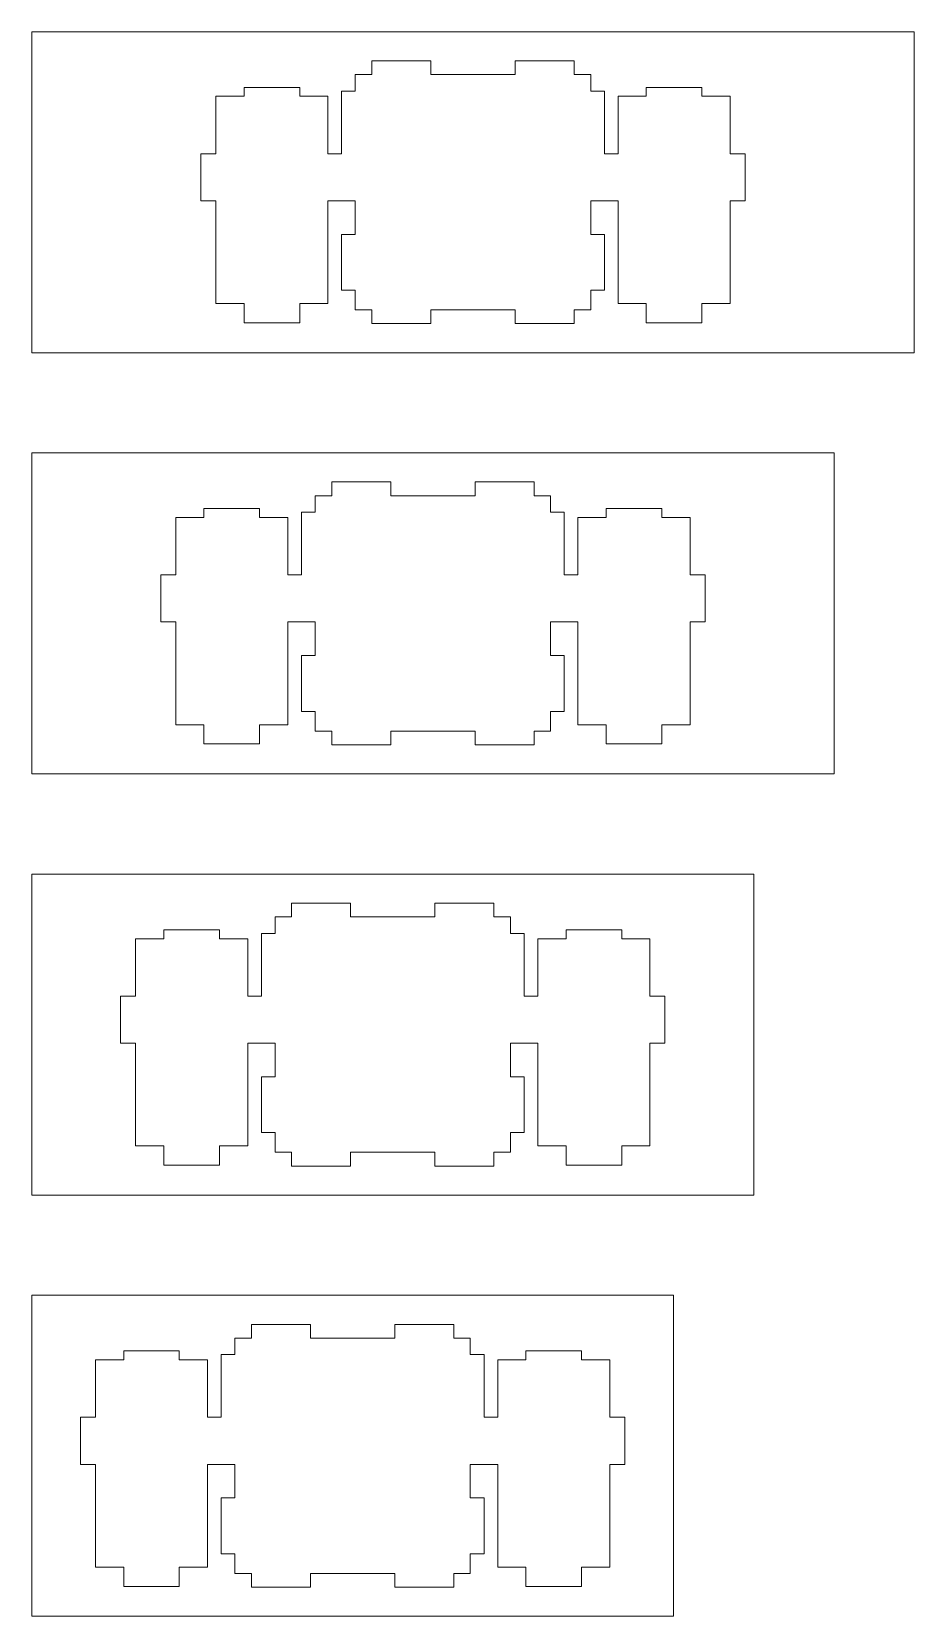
# Model space of a CAD drawing. Header units: millimetres. Extents: x -742 to 1487, y -1115 to 638.
# Drawn here: x 237.6 to 290, y -543.5 to -449.5 of the extents above; entities that cross this region are included whole.
import ezdxf

# ---------------------------------------------------------------- set-up
doc = ezdxf.new("R2010")
doc.units = ezdxf.units.MM
doc.layers.add('Layer 1', color=7, linetype='CONTINUOUS')

msp = doc.modelspace()

# ---------------------------------------------------------------- linework, layer by layer
at = {"layer": 'Layer 1', "color": 250, "lineweight": 9}
for points in [[(237.614, -449.455), (237.614, -449.455), (237.614, -468.505), (237.614, -468.505), (237.614, -468.505), (237.614, -468.505), (290.002, -468.505), (290.002, -468.505), (290.002, -468.505), (290.002, -468.505), (290.002, -449.455), (290.002, -449.455), (290.002, -449.455), (290.002, -449.455), (237.614, -449.455), (237.614, -449.455)], [(237.614, -474.445), (237.614, -474.445), (237.614, -493.495), (237.614, -493.495), (237.614, -493.495), (237.614, -493.495), (285.239, -493.495), (285.239, -493.495), (285.239, -493.495), (285.239, -493.495), (285.239, -474.445), (285.239, -474.445), (285.239, -474.445), (285.239, -474.445), (237.614, -474.445), (237.614, -474.445)], [(237.614, -518.485), (237.614, -518.485), (237.614, -499.435), (237.614, -499.435), (237.614, -499.435), (237.614, -499.435), (280.477, -499.435), (280.477, -499.435), (280.477, -499.435), (280.477, -499.435), (280.477, -518.485), (280.477, -518.485), (280.477, -518.485), (280.477, -518.485), (237.614, -518.485), (237.614, -518.485)], [(237.614, -524.426), (237.614, -524.426), (237.614, -543.476), (237.614, -543.476), (237.614, -543.476), (237.614, -543.476), (275.714, -543.476), (275.714, -543.476), (275.714, -543.476), (275.714, -543.476), (275.714, -524.426), (275.714, -524.426), (275.714, -524.426), (275.714, -524.426), (237.614, -524.426), (237.614, -524.426)]]:
    msp.add_open_spline(points, degree=3, knots=[0, 0, 0, 0, 0.2, 0.2, 0.2, 0.2, 0.4, 0.4, 0.4, 0.4, 0.6, 0.6, 0.6, 0.6, 1, 1, 1, 1], dxfattribs=at)
for points in [[(261.303, -451.182), (261.303, -451.182), (257.803, -451.182), (257.803, -451.182)], [(257.803, -451.182), (257.803, -451.182), (257.803, -451.995), (257.803, -451.995)], [(261.303, -451.995), (261.303, -451.995), (261.303, -451.182), (261.303, -451.182)], [(269.812, -451.182), (269.812, -451.182), (266.312, -451.182), (266.312, -451.182)], [(266.312, -451.182), (266.312, -451.182), (266.312, -451.995), (266.312, -451.995)], [(269.812, -451.995), (269.812, -451.995), (269.812, -451.182), (269.812, -451.182)], [(257.803, -451.995), (257.803, -451.995), (256.822, -451.995), (256.822, -451.995)], [(256.822, -451.995), (256.822, -451.995), (256.822, -452.975), (256.822, -452.975)], [(266.312, -451.995), (266.312, -451.995), (261.303, -451.995), (261.303, -451.995)], [(270.792, -451.995), (270.792, -451.995), (269.812, -451.995), (269.812, -451.995)], [(270.792, -452.975), (270.792, -452.975), (270.792, -451.995), (270.792, -451.995)], [(253.52, -452.757), (253.52, -452.757), (250.218, -452.757), (250.218, -452.757)], [(250.218, -452.757), (250.218, -452.757), (250.218, -453.29), (250.218, -453.29)], [(253.52, -453.29), (253.52, -453.29), (253.52, -452.757), (253.52, -452.757)], [(256.822, -452.975), (256.822, -452.975), (256.01, -452.975), (256.01, -452.975)], [(256.01, -452.975), (256.01, -452.975), (256.01, -456.694), (256.01, -456.694)], [(271.605, -452.975), (271.605, -452.975), (270.792, -452.975), (270.792, -452.975)], [(271.605, -456.694), (271.605, -456.694), (271.605, -452.975), (271.605, -452.975)], [(277.396, -452.757), (277.396, -452.757), (274.094, -452.757), (274.094, -452.757)], [(274.094, -452.757), (274.094, -452.757), (274.094, -453.29), (274.094, -453.29)], [(277.396, -453.29), (277.396, -453.29), (277.396, -452.757), (277.396, -452.757)], [(250.218, -453.29), (250.218, -453.29), (248.542, -453.29), (248.542, -453.29)], [(248.542, -453.29), (248.542, -453.29), (248.542, -456.694), (248.542, -456.694)], [(255.197, -453.29), (255.197, -453.29), (253.52, -453.29), (253.52, -453.29)], [(255.197, -453.29), (255.197, -453.29), (255.197, -453.29), (255.197, -453.29)], [(255.197, -456.694), (255.197, -456.694), (255.197, -453.29), (255.197, -453.29)], [(274.094, -453.29), (274.094, -453.29), (272.418, -453.29), (272.418, -453.29)], [(272.418, -453.29), (272.418, -453.29), (272.418, -456.694), (272.418, -456.694)], [(279.073, -453.29), (279.073, -453.29), (277.396, -453.29), (277.396, -453.29)], [(279.073, -456.694), (279.073, -456.694), (279.073, -453.29), (279.073, -453.29)], [(248.542, -456.694), (248.542, -456.694), (247.653, -456.694), (247.653, -456.694)], [(247.653, -456.694), (247.653, -456.694), (247.653, -459.488), (247.653, -459.488)], [(256.01, -456.694), (256.01, -456.694), (255.197, -456.694), (255.197, -456.694)], [(272.418, -456.694), (272.418, -456.694), (271.605, -456.694), (271.605, -456.694)], [(279.962, -456.694), (279.962, -456.694), (279.073, -456.694), (279.073, -456.694)], [(279.962, -459.488), (279.962, -459.488), (279.962, -456.694), (279.962, -456.694)], [(247.653, -459.488), (247.653, -459.488), (248.542, -459.488), (248.542, -459.488)], [(248.542, -459.488), (248.542, -459.488), (248.542, -465.584), (248.542, -465.584)], [(255.197, -465.584), (255.197, -465.584), (255.197, -459.488), (255.197, -459.488)], [(255.197, -459.488), (255.197, -459.488), (256.822, -459.488), (256.822, -459.488)], [(256.822, -459.488), (256.822, -459.488), (256.822, -461.484), (256.822, -461.484)], [(270.792, -461.484), (270.792, -461.484), (270.792, -459.488), (270.792, -459.488)], [(270.792, -459.488), (270.792, -459.488), (272.418, -459.488), (272.418, -459.488)], [(272.418, -459.488), (272.418, -459.488), (272.418, -465.584), (272.418, -465.584)], [(279.073, -465.584), (279.073, -465.584), (279.073, -459.488), (279.073, -459.488)], [(279.073, -459.488), (279.073, -459.488), (279.962, -459.488), (279.962, -459.488)], [(256.822, -461.484), (256.822, -461.484), (256.01, -461.484), (256.01, -461.484)], [(256.01, -461.484), (256.01, -461.484), (256.01, -464.796), (256.01, -464.796)], [(271.605, -461.484), (271.605, -461.484), (270.792, -461.484), (270.792, -461.484)], [(271.605, -464.796), (271.605, -464.796), (271.605, -461.484), (271.605, -461.484)], [(256.01, -464.796), (256.01, -464.796), (256.822, -464.796), (256.822, -464.796)], [(256.822, -465.965), (256.822, -465.965), (256.822, -464.796), (256.822, -464.796)], [(270.792, -465.965), (270.792, -465.965), (270.792, -464.796), (270.792, -464.796)], [(270.792, -464.796), (270.792, -464.796), (271.605, -464.796), (271.605, -464.796)], [(248.542, -465.584), (248.542, -465.584), (250.218, -465.584), (250.218, -465.584)], [(250.218, -465.584), (250.218, -465.584), (250.218, -466.727), (250.218, -466.727)], [(253.52, -466.727), (253.52, -466.727), (253.52, -465.584), (253.52, -465.584)], [(253.52, -465.584), (253.52, -465.584), (255.197, -465.584), (255.197, -465.584)], [(256.822, -465.965), (256.822, -465.965), (257.803, -465.965), (257.803, -465.965)], [(257.803, -465.965), (257.803, -465.965), (257.803, -466.778), (257.803, -466.778)], [(261.303, -466.778), (261.303, -466.778), (261.303, -465.965), (261.303, -465.965)], [(261.303, -465.965), (261.303, -465.965), (266.312, -465.965), (266.312, -465.965)], [(266.312, -465.965), (266.312, -465.965), (266.312, -466.778), (266.312, -466.778)], [(269.812, -466.778), (269.812, -466.778), (269.812, -465.965), (269.812, -465.965)], [(269.812, -465.965), (269.812, -465.965), (270.792, -465.965), (270.792, -465.965)], [(272.418, -465.584), (272.418, -465.584), (272.418, -465.584), (272.418, -465.584)], [(272.418, -465.584), (272.418, -465.584), (274.094, -465.584), (274.094, -465.584)], [(274.094, -465.584), (274.094, -465.584), (274.094, -466.727), (274.094, -466.727)], [(277.396, -466.727), (277.396, -466.727), (277.396, -465.584), (277.396, -465.584)], [(277.396, -465.584), (277.396, -465.584), (279.073, -465.584), (279.073, -465.584)], [(250.218, -466.727), (250.218, -466.727), (253.52, -466.727), (253.52, -466.727)], [(257.803, -466.778), (257.803, -466.778), (261.303, -466.778), (261.303, -466.778)], [(266.312, -466.778), (266.312, -466.778), (269.812, -466.778), (269.812, -466.778)], [(274.094, -466.727), (274.094, -466.727), (277.396, -466.727), (277.396, -466.727)], [(258.922, -476.172), (258.922, -476.172), (255.422, -476.172), (255.422, -476.172)], [(255.422, -476.172), (255.422, -476.172), (255.422, -476.985), (255.422, -476.985)], [(258.922, -476.985), (258.922, -476.985), (258.922, -476.172), (258.922, -476.172)], [(267.431, -476.172), (267.431, -476.172), (263.931, -476.172), (263.931, -476.172)], [(263.931, -476.172), (263.931, -476.172), (263.931, -476.985), (263.931, -476.985)], [(267.431, -476.985), (267.431, -476.985), (267.431, -476.172), (267.431, -476.172)], [(255.422, -476.985), (255.422, -476.985), (254.441, -476.985), (254.441, -476.985)], [(254.441, -476.985), (254.441, -476.985), (254.441, -477.965), (254.441, -477.965)], [(263.931, -476.985), (263.931, -476.985), (258.922, -476.985), (258.922, -476.985)], [(268.411, -476.985), (268.411, -476.985), (267.431, -476.985), (267.431, -476.985)], [(268.411, -477.965), (268.411, -477.965), (268.411, -476.985), (268.411, -476.985)], [(247.837, -478.28), (247.837, -478.28), (246.161, -478.28), (246.161, -478.28)], [(246.161, -478.28), (246.161, -478.28), (246.161, -481.684), (246.161, -481.684)], [(251.139, -477.747), (251.139, -477.747), (247.837, -477.747), (247.837, -477.747)], [(247.837, -477.747), (247.837, -477.747), (247.837, -478.28), (247.837, -478.28)], [(251.139, -478.28), (251.139, -478.28), (251.139, -477.747), (251.139, -477.747)], [(252.816, -478.28), (252.816, -478.28), (251.139, -478.28), (251.139, -478.28)], [(252.816, -478.28), (252.816, -478.28), (252.816, -478.28), (252.816, -478.28)], [(252.816, -481.684), (252.816, -481.684), (252.816, -478.28), (252.816, -478.28)], [(254.441, -477.965), (254.441, -477.965), (253.629, -477.965), (253.629, -477.965)], [(253.629, -477.965), (253.629, -477.965), (253.629, -481.684), (253.629, -481.684)], [(269.224, -477.965), (269.224, -477.965), (268.411, -477.965), (268.411, -477.965)], [(269.224, -481.684), (269.224, -481.684), (269.224, -477.965), (269.224, -477.965)], [(271.713, -478.28), (271.713, -478.28), (270.037, -478.28), (270.037, -478.28)], [(270.037, -478.28), (270.037, -478.28), (270.037, -481.684), (270.037, -481.684)], [(275.015, -477.747), (275.015, -477.747), (271.713, -477.747), (271.713, -477.747)], [(271.713, -477.747), (271.713, -477.747), (271.713, -478.28), (271.713, -478.28)], [(275.015, -478.28), (275.015, -478.28), (275.015, -477.747), (275.015, -477.747)], [(276.692, -478.28), (276.692, -478.28), (275.015, -478.28), (275.015, -478.28)], [(276.692, -481.684), (276.692, -481.684), (276.692, -478.28), (276.692, -478.28)], [(246.161, -481.684), (246.161, -481.684), (245.272, -481.684), (245.272, -481.684)], [(245.272, -481.684), (245.272, -481.684), (245.272, -484.478), (245.272, -484.478)], [(253.629, -481.684), (253.629, -481.684), (252.816, -481.684), (252.816, -481.684)], [(270.037, -481.684), (270.037, -481.684), (269.224, -481.684), (269.224, -481.684)], [(277.581, -481.684), (277.581, -481.684), (276.692, -481.684), (276.692, -481.684)], [(277.581, -484.478), (277.581, -484.478), (277.581, -481.684), (277.581, -481.684)], [(245.272, -484.478), (245.272, -484.478), (246.161, -484.478), (246.161, -484.478)], [(246.161, -484.478), (246.161, -484.478), (246.161, -490.574), (246.161, -490.574)], [(252.816, -490.574), (252.816, -490.574), (252.816, -484.478), (252.816, -484.478)], [(252.816, -484.478), (252.816, -484.478), (254.441, -484.478), (254.441, -484.478)], [(254.441, -484.478), (254.441, -484.478), (254.441, -486.474), (254.441, -486.474)], [(268.411, -486.474), (268.411, -486.474), (268.411, -484.478), (268.411, -484.478)], [(268.411, -484.478), (268.411, -484.478), (270.037, -484.478), (270.037, -484.478)], [(270.037, -484.478), (270.037, -484.478), (270.037, -490.574), (270.037, -490.574)], [(276.692, -490.574), (276.692, -490.574), (276.692, -484.478), (276.692, -484.478)], [(276.692, -484.478), (276.692, -484.478), (277.581, -484.478), (277.581, -484.478)], [(254.441, -486.474), (254.441, -486.474), (253.629, -486.474), (253.629, -486.474)], [(253.629, -486.474), (253.629, -486.474), (253.629, -489.787), (253.629, -489.787)], [(269.224, -486.474), (269.224, -486.474), (268.411, -486.474), (268.411, -486.474)], [(269.224, -489.787), (269.224, -489.787), (269.224, -486.474), (269.224, -486.474)], [(253.629, -489.787), (253.629, -489.787), (254.441, -489.787), (254.441, -489.787)], [(254.441, -490.955), (254.441, -490.955), (254.441, -489.787), (254.441, -489.787)], [(268.411, -490.955), (268.411, -490.955), (268.411, -489.787), (268.411, -489.787)], [(268.411, -489.787), (268.411, -489.787), (269.224, -489.787), (269.224, -489.787)], [(246.161, -490.574), (246.161, -490.574), (247.837, -490.574), (247.837, -490.574)], [(247.837, -490.574), (247.837, -490.574), (247.837, -491.717), (247.837, -491.717)], [(251.139, -491.717), (251.139, -491.717), (251.139, -490.574), (251.139, -490.574)], [(251.139, -490.574), (251.139, -490.574), (252.816, -490.574), (252.816, -490.574)], [(270.037, -490.574), (270.037, -490.574), (270.037, -490.574), (270.037, -490.574)], [(270.037, -490.574), (270.037, -490.574), (271.713, -490.574), (271.713, -490.574)], [(271.713, -490.574), (271.713, -490.574), (271.713, -491.717), (271.713, -491.717)], [(275.015, -491.717), (275.015, -491.717), (275.015, -490.574), (275.015, -490.574)], [(275.015, -490.574), (275.015, -490.574), (276.692, -490.574), (276.692, -490.574)], [(247.837, -491.717), (247.837, -491.717), (251.139, -491.717), (251.139, -491.717)], [(254.441, -490.955), (254.441, -490.955), (255.422, -490.955), (255.422, -490.955)], [(255.422, -490.955), (255.422, -490.955), (255.422, -491.768), (255.422, -491.768)], [(258.922, -491.768), (258.922, -491.768), (258.922, -490.955), (258.922, -490.955)], [(258.922, -490.955), (258.922, -490.955), (263.931, -490.955), (263.931, -490.955)], [(263.931, -490.955), (263.931, -490.955), (263.931, -491.768), (263.931, -491.768)], [(267.431, -491.768), (267.431, -491.768), (267.431, -490.955), (267.431, -490.955)], [(267.431, -490.955), (267.431, -490.955), (268.411, -490.955), (268.411, -490.955)], [(271.713, -491.717), (271.713, -491.717), (275.015, -491.717), (275.015, -491.717)], [(255.422, -491.768), (255.422, -491.768), (258.922, -491.768), (258.922, -491.768)], [(263.931, -491.768), (263.931, -491.768), (267.431, -491.768), (267.431, -491.768)], [(253.041, -501.975), (253.041, -501.975), (252.06, -501.975), (252.06, -501.975)], [(252.06, -501.975), (252.06, -501.975), (252.06, -502.955), (252.06, -502.955)], [(256.541, -501.162), (256.541, -501.162), (253.041, -501.162), (253.041, -501.162)], [(253.041, -501.162), (253.041, -501.162), (253.041, -501.975), (253.041, -501.975)], [(256.541, -501.975), (256.541, -501.975), (256.541, -501.162), (256.541, -501.162)], [(261.55, -501.975), (261.55, -501.975), (256.541, -501.975), (256.541, -501.975)], [(265.05, -501.162), (265.05, -501.162), (261.55, -501.162), (261.55, -501.162)], [(261.55, -501.162), (261.55, -501.162), (261.55, -501.975), (261.55, -501.975)], [(265.05, -501.975), (265.05, -501.975), (265.05, -501.162), (265.05, -501.162)], [(266.03, -501.975), (266.03, -501.975), (265.05, -501.975), (265.05, -501.975)], [(266.03, -502.955), (266.03, -502.955), (266.03, -501.975), (266.03, -501.975)], [(248.758, -502.737), (248.758, -502.737), (245.456, -502.737), (245.456, -502.737)], [(245.456, -502.737), (245.456, -502.737), (245.456, -503.27), (245.456, -503.27)], [(248.758, -503.27), (248.758, -503.27), (248.758, -502.737), (248.758, -502.737)], [(252.06, -502.955), (252.06, -502.955), (251.248, -502.955), (251.248, -502.955)], [(251.248, -502.955), (251.248, -502.955), (251.248, -506.674), (251.248, -506.674)], [(252.06, -502.955), (252.06, -502.955), (252.06, -502.955), (252.06, -502.955)], [(266.843, -502.955), (266.843, -502.955), (266.03, -502.955), (266.03, -502.955)], [(266.843, -506.674), (266.843, -506.674), (266.843, -502.955), (266.843, -502.955)], [(272.634, -502.737), (272.634, -502.737), (269.332, -502.737), (269.332, -502.737)], [(269.332, -502.737), (269.332, -502.737), (269.332, -503.27), (269.332, -503.27)], [(272.634, -503.27), (272.634, -503.27), (272.634, -502.737), (272.634, -502.737)], [(245.456, -503.27), (245.456, -503.27), (243.78, -503.27), (243.78, -503.27)], [(243.78, -503.27), (243.78, -503.27), (243.78, -506.674), (243.78, -506.674)], [(250.435, -503.27), (250.435, -503.27), (248.758, -503.27), (248.758, -503.27)], [(250.435, -503.27), (250.435, -503.27), (250.435, -503.27), (250.435, -503.27)], [(250.435, -506.674), (250.435, -506.674), (250.435, -503.27), (250.435, -503.27)], [(267.656, -503.27), (267.656, -503.27), (267.656, -506.674), (267.656, -506.674)], [(269.332, -503.27), (269.332, -503.27), (267.656, -503.27), (267.656, -503.27)], [(274.311, -503.27), (274.311, -503.27), (272.634, -503.27), (272.634, -503.27)], [(274.311, -506.674), (274.311, -506.674), (274.311, -503.27), (274.311, -503.27)], [(243.78, -506.674), (243.78, -506.674), (242.891, -506.674), (242.891, -506.674)], [(242.891, -506.674), (242.891, -506.674), (242.891, -509.468), (242.891, -509.468)], [(251.248, -506.674), (251.248, -506.674), (250.435, -506.674), (250.435, -506.674)], [(267.656, -506.674), (267.656, -506.674), (266.843, -506.674), (266.843, -506.674)], [(275.2, -506.674), (275.2, -506.674), (274.311, -506.674), (274.311, -506.674)], [(275.2, -509.468), (275.2, -509.468), (275.2, -506.674), (275.2, -506.674)], [(242.891, -509.468), (242.891, -509.468), (243.78, -509.468), (243.78, -509.468)], [(243.78, -509.468), (243.78, -509.468), (243.78, -515.564), (243.78, -515.564)], [(250.435, -515.564), (250.435, -515.564), (250.435, -509.468), (250.435, -509.468)], [(250.435, -509.468), (250.435, -509.468), (252.06, -509.468), (252.06, -509.468)], [(252.06, -509.468), (252.06, -509.468), (252.06, -511.464), (252.06, -511.464)], [(266.03, -511.464), (266.03, -511.464), (266.03, -509.468), (266.03, -509.468)], [(266.03, -509.468), (266.03, -509.468), (267.656, -509.468), (267.656, -509.468)], [(267.656, -509.468), (267.656, -509.468), (267.656, -515.564), (267.656, -515.564)], [(274.311, -515.564), (274.311, -515.564), (274.311, -509.468), (274.311, -509.468)], [(274.311, -509.468), (274.311, -509.468), (275.2, -509.468), (275.2, -509.468)], [(252.06, -511.464), (252.06, -511.464), (251.248, -511.464), (251.248, -511.464)], [(251.248, -511.464), (251.248, -511.464), (251.248, -514.777), (251.248, -514.777)], [(266.843, -511.464), (266.843, -511.464), (266.03, -511.464), (266.03, -511.464)], [(266.843, -514.777), (266.843, -514.777), (266.843, -511.464), (266.843, -511.464)], [(251.248, -514.777), (251.248, -514.777), (252.06, -514.777), (252.06, -514.777)], [(252.06, -515.945), (252.06, -515.945), (252.06, -514.777), (252.06, -514.777)], [(266.03, -515.945), (266.03, -515.945), (266.03, -514.777), (266.03, -514.777)], [(266.03, -514.777), (266.03, -514.777), (266.843, -514.777), (266.843, -514.777)], [(243.78, -515.564), (243.78, -515.564), (245.456, -515.564), (245.456, -515.564)], [(245.456, -515.564), (245.456, -515.564), (245.456, -516.707), (245.456, -516.707)], [(248.758, -516.707), (248.758, -516.707), (248.758, -515.564), (248.758, -515.564)], [(248.758, -515.564), (248.758, -515.564), (250.435, -515.564), (250.435, -515.564)], [(252.06, -515.945), (252.06, -515.945), (253.041, -515.945), (253.041, -515.945)], [(253.041, -515.945), (253.041, -515.945), (253.041, -516.758), (253.041, -516.758)], [(256.541, -516.758), (256.541, -516.758), (256.541, -515.945), (256.541, -515.945)], [(256.541, -515.945), (256.541, -515.945), (261.55, -515.945), (261.55, -515.945)], [(261.55, -515.945), (261.55, -515.945), (261.55, -516.758), (261.55, -516.758)], [(265.05, -516.758), (265.05, -516.758), (265.05, -515.945), (265.05, -515.945)], [(265.05, -515.945), (265.05, -515.945), (266.03, -515.945), (266.03, -515.945)], [(267.656, -515.564), (267.656, -515.564), (267.656, -515.564), (267.656, -515.564)], [(267.656, -515.564), (267.656, -515.564), (267.656, -515.564), (267.656, -515.564)], [(267.656, -515.564), (267.656, -515.564), (269.332, -515.564), (269.332, -515.564)], [(269.332, -515.564), (269.332, -515.564), (269.332, -516.707), (269.332, -516.707)], [(272.634, -516.707), (272.634, -516.707), (272.634, -515.564), (272.634, -515.564)], [(272.634, -515.564), (272.634, -515.564), (274.311, -515.564), (274.311, -515.564)], [(245.456, -516.707), (245.456, -516.707), (248.758, -516.707), (248.758, -516.707)], [(253.041, -516.758), (253.041, -516.758), (256.541, -516.758), (256.541, -516.758)], [(261.55, -516.758), (261.55, -516.758), (265.05, -516.758), (265.05, -516.758)], [(269.332, -516.707), (269.332, -516.707), (272.634, -516.707), (272.634, -516.707)], [(254.16, -526.153), (254.16, -526.153), (250.66, -526.153), (250.66, -526.153)], [(250.66, -526.153), (250.66, -526.153), (250.66, -526.966), (250.66, -526.966)], [(254.16, -526.966), (254.16, -526.966), (254.16, -526.153), (254.16, -526.153)], [(262.669, -526.153), (262.669, -526.153), (259.169, -526.153), (259.169, -526.153)], [(259.169, -526.153), (259.169, -526.153), (259.169, -526.966), (259.169, -526.966)], [(262.669, -526.966), (262.669, -526.966), (262.669, -526.153), (262.669, -526.153)], [(250.66, -526.966), (250.66, -526.966), (249.679, -526.966), (249.679, -526.966)], [(249.679, -526.966), (249.679, -526.966), (249.679, -527.947), (249.679, -527.947)], [(259.169, -526.966), (259.169, -526.966), (254.16, -526.966), (254.16, -526.966)], [(263.649, -526.966), (263.649, -526.966), (262.669, -526.966), (262.669, -526.966)], [(263.649, -527.947), (263.649, -527.947), (263.649, -526.966), (263.649, -526.966)], [(243.075, -528.261), (243.075, -528.261), (241.399, -528.261), (241.399, -528.261)], [(241.399, -528.261), (241.399, -528.261), (241.399, -531.665), (241.399, -531.665)], [(246.377, -527.728), (246.377, -527.728), (243.075, -527.728), (243.075, -527.728)], [(243.075, -527.728), (243.075, -527.728), (243.075, -528.261), (243.075, -528.261)], [(246.377, -528.261), (246.377, -528.261), (246.377, -527.728), (246.377, -527.728)], [(248.054, -528.261), (248.054, -528.261), (246.377, -528.261), (246.377, -528.261)], [(248.054, -528.261), (248.054, -528.261), (248.054, -528.261), (248.054, -528.261)], [(248.054, -531.665), (248.054, -531.665), (248.054, -528.261), (248.054, -528.261)], [(249.679, -527.947), (249.679, -527.947), (248.866, -527.947), (248.866, -527.947)], [(248.866, -527.947), (248.866, -527.947), (248.866, -531.665), (248.866, -531.665)], [(264.462, -527.947), (264.462, -527.947), (263.649, -527.947), (263.649, -527.947)], [(264.462, -531.665), (264.462, -531.665), (264.462, -527.947), (264.462, -527.947)], [(266.951, -528.261), (266.951, -528.261), (265.275, -528.261), (265.275, -528.261)], [(265.275, -528.261), (265.275, -528.261), (265.275, -531.665), (265.275, -531.665)], [(270.253, -527.728), (270.253, -527.728), (266.951, -527.728), (266.951, -527.728)], [(266.951, -527.728), (266.951, -527.728), (266.951, -528.261), (266.951, -528.261)], [(270.253, -528.261), (270.253, -528.261), (270.253, -527.728), (270.253, -527.728)], [(271.93, -528.261), (271.93, -528.261), (270.253, -528.261), (270.253, -528.261)], [(271.93, -531.665), (271.93, -531.665), (271.93, -528.261), (271.93, -528.261)], [(241.399, -531.665), (241.399, -531.665), (240.51, -531.665), (240.51, -531.665)], [(240.51, -531.665), (240.51, -531.665), (240.51, -534.459), (240.51, -534.459)], [(248.866, -531.665), (248.866, -531.665), (248.054, -531.665), (248.054, -531.665)], [(265.275, -531.665), (265.275, -531.665), (264.462, -531.665), (264.462, -531.665)], [(272.819, -531.665), (272.819, -531.665), (271.93, -531.665), (271.93, -531.665)], [(272.819, -534.459), (272.819, -534.459), (272.819, -531.665), (272.819, -531.665)], [(240.51, -534.459), (240.51, -534.459), (241.399, -534.459), (241.399, -534.459)], [(241.399, -534.459), (241.399, -534.459), (241.399, -540.555), (241.399, -540.555)], [(248.054, -540.555), (248.054, -540.555), (248.054, -534.459), (248.054, -534.459)], [(248.054, -534.459), (248.054, -534.459), (249.679, -534.459), (249.679, -534.459)], [(249.679, -534.459), (249.679, -534.459), (249.679, -536.456), (249.679, -536.456)], [(263.649, -536.456), (263.649, -536.456), (263.649, -534.459), (263.649, -534.459)], [(263.649, -534.459), (263.649, -534.459), (265.275, -534.459), (265.275, -534.459)], [(265.275, -534.459), (265.275, -534.459), (265.275, -540.555), (265.275, -540.555)], [(271.93, -540.555), (271.93, -540.555), (271.93, -534.459), (271.93, -534.459)], [(271.93, -534.459), (271.93, -534.459), (272.819, -534.459), (272.819, -534.459)], [(249.679, -536.456), (249.679, -536.456), (248.866, -536.456), (248.866, -536.456)], [(248.866, -536.456), (248.866, -536.456), (248.866, -539.768), (248.866, -539.768)], [(264.462, -536.456), (264.462, -536.456), (263.649, -536.456), (263.649, -536.456)], [(264.462, -539.768), (264.462, -539.768), (264.462, -536.456), (264.462, -536.456)], [(241.399, -540.555), (241.399, -540.555), (243.075, -540.555), (243.075, -540.555)], [(243.075, -540.555), (243.075, -540.555), (243.075, -541.698), (243.075, -541.698)], [(246.377, -541.698), (246.377, -541.698), (246.377, -540.555), (246.377, -540.555)], [(246.377, -540.555), (246.377, -540.555), (248.054, -540.555), (248.054, -540.555)], [(248.866, -539.768), (248.866, -539.768), (249.679, -539.768), (249.679, -539.768)], [(249.679, -540.936), (249.679, -540.936), (249.679, -539.768), (249.679, -539.768)], [(263.649, -540.936), (263.649, -540.936), (263.649, -539.768), (263.649, -539.768)], [(263.649, -539.768), (263.649, -539.768), (264.462, -539.768), (264.462, -539.768)], [(265.275, -540.555), (265.275, -540.555), (265.275, -540.555), (265.275, -540.555)], [(265.275, -540.555), (265.275, -540.555), (266.951, -540.555), (266.951, -540.555)], [(266.951, -540.555), (266.951, -540.555), (266.951, -541.698), (266.951, -541.698)], [(270.253, -541.698), (270.253, -541.698), (270.253, -540.555), (270.253, -540.555)], [(270.253, -540.555), (270.253, -540.555), (271.93, -540.555), (271.93, -540.555)], [(249.679, -540.936), (249.679, -540.936), (250.66, -540.936), (250.66, -540.936)], [(250.66, -540.936), (250.66, -540.936), (250.66, -541.749), (250.66, -541.749)], [(254.16, -541.749), (254.16, -541.749), (254.16, -540.936), (254.16, -540.936)], [(254.16, -540.936), (254.16, -540.936), (259.169, -540.936), (259.169, -540.936)], [(259.169, -540.936), (259.169, -540.936), (259.169, -541.749), (259.169, -541.749)], [(262.669, -541.749), (262.669, -541.749), (262.669, -540.936), (262.669, -540.936)], [(262.669, -540.936), (262.669, -540.936), (263.649, -540.936), (263.649, -540.936)], [(243.075, -541.698), (243.075, -541.698), (246.377, -541.698), (246.377, -541.698)], [(250.66, -541.749), (250.66, -541.749), (254.16, -541.749), (254.16, -541.749)], [(259.169, -541.749), (259.169, -541.749), (262.669, -541.749), (262.669, -541.749)], [(266.951, -541.698), (266.951, -541.698), (270.253, -541.698), (270.253, -541.698)]]:
    msp.add_open_spline(points, degree=3, dxfattribs=at)

doc.saveas('drawing.dxf')
